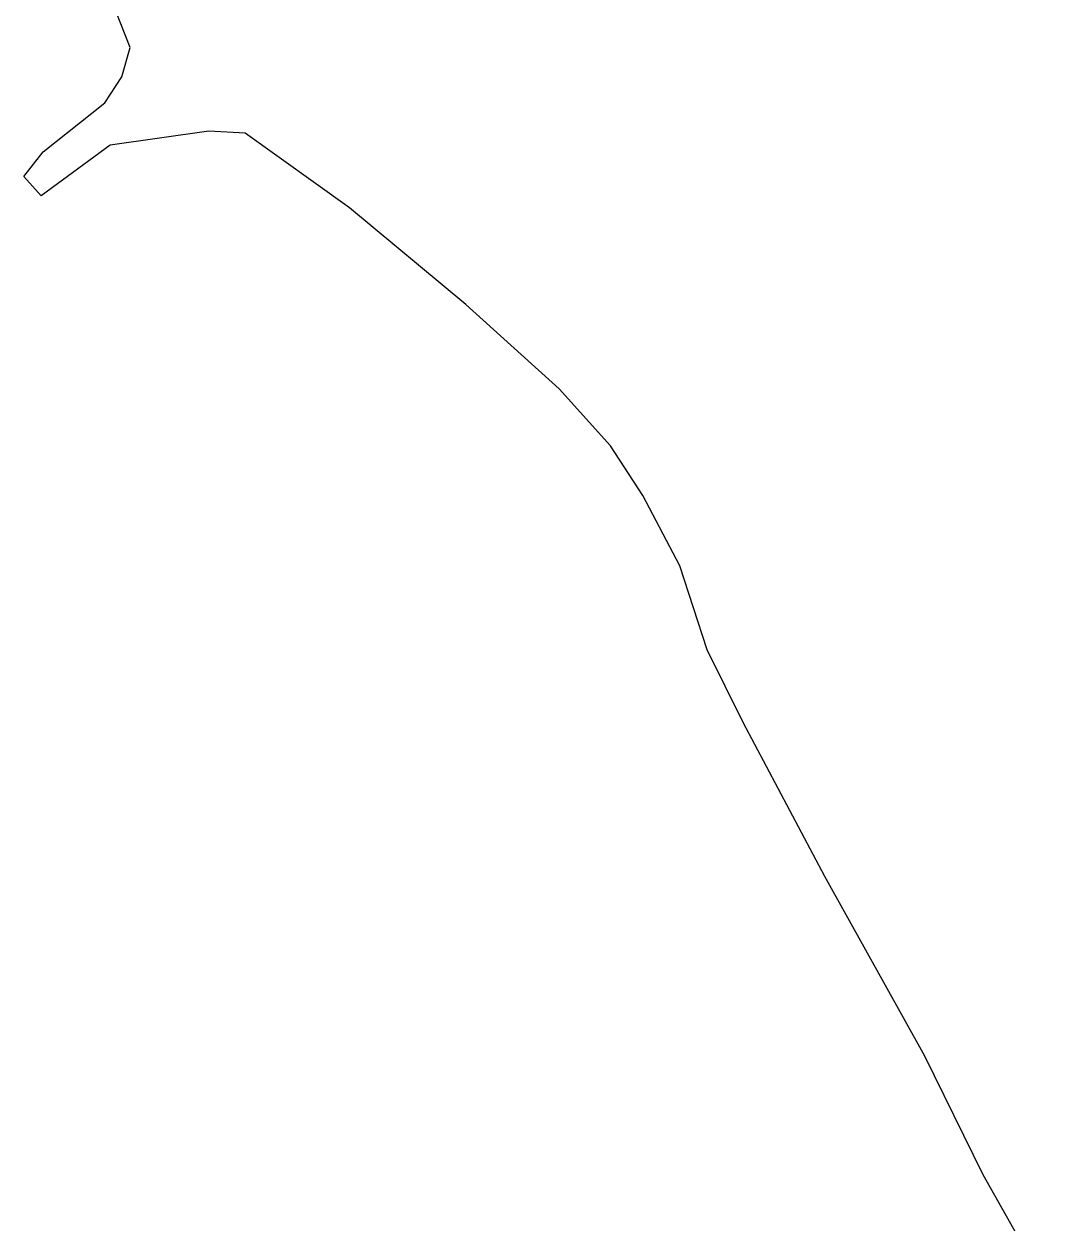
# Model space of a CAD drawing. Header units: metres. Extents: x 268683 to 273863, y 2111090 to 2119954.
# Drawn here: x 268683 to 270556, y 2115491 to 2117699 of the extents above; entities that cross this region are included whole.
import ezdxf

# ---------------------------------------------------------------- set-up
doc = ezdxf.new("R2010")
doc.units = ezdxf.units.M
doc.layers.add('village', color=3, linetype='Continuous')

msp = doc.modelspace()

# ---------------------------------------------------------------- linework, layer by layer
at = {"layer": 'village', "color": 3}
for p, q in [((268878.8, 2117655), (268844.5, 2117742.2)), ((268863.6, 2117601), (268878.8, 2117655)), ((268832.5, 2117553.7), (268863.6, 2117601)), ((268718.9, 2117463.1), (268832.5, 2117553.7)), ((269023.5, 2117501.4), (268842.2, 2117475.3)), ((269090.8, 2117497.5), (269023.5, 2117501.4)), ((269282.5, 2117360), (269090.8, 2117497.5)), ((268842.2, 2117475.3), (268715.1, 2117382.4)), ((268683.4, 2117418), (268718.9, 2117463.1)), ((268715.1, 2117382.4), (268683.4, 2117418)), ((269496.9, 2117182.3), (269282.5, 2117360)), ((269668.5, 2117026.7), (269496.9, 2117182.3)), ((269763.5, 2116922.1), (269668.5, 2117026.7)), ((269822.5, 2116830.6), (269763.5, 2116922.1)), ((269890.8, 2116701.1), (269822.5, 2116830.6)), ((269941.3, 2116546.8), (269890.8, 2116701.1)), ((270007.4, 2116412.8), (269941.3, 2116546.8)), ((270157.6, 2116129.2), (270007.4, 2116412.8)), ((270341.9, 2115798.8), (270157.6, 2116129.2)), ((270449, 2115580), (270341.9, 2115798.8)), ((270555.8, 2115392.5), (270449, 2115580))]:
    msp.add_line(p, q, dxfattribs=at)

doc.saveas('drawing.dxf')
